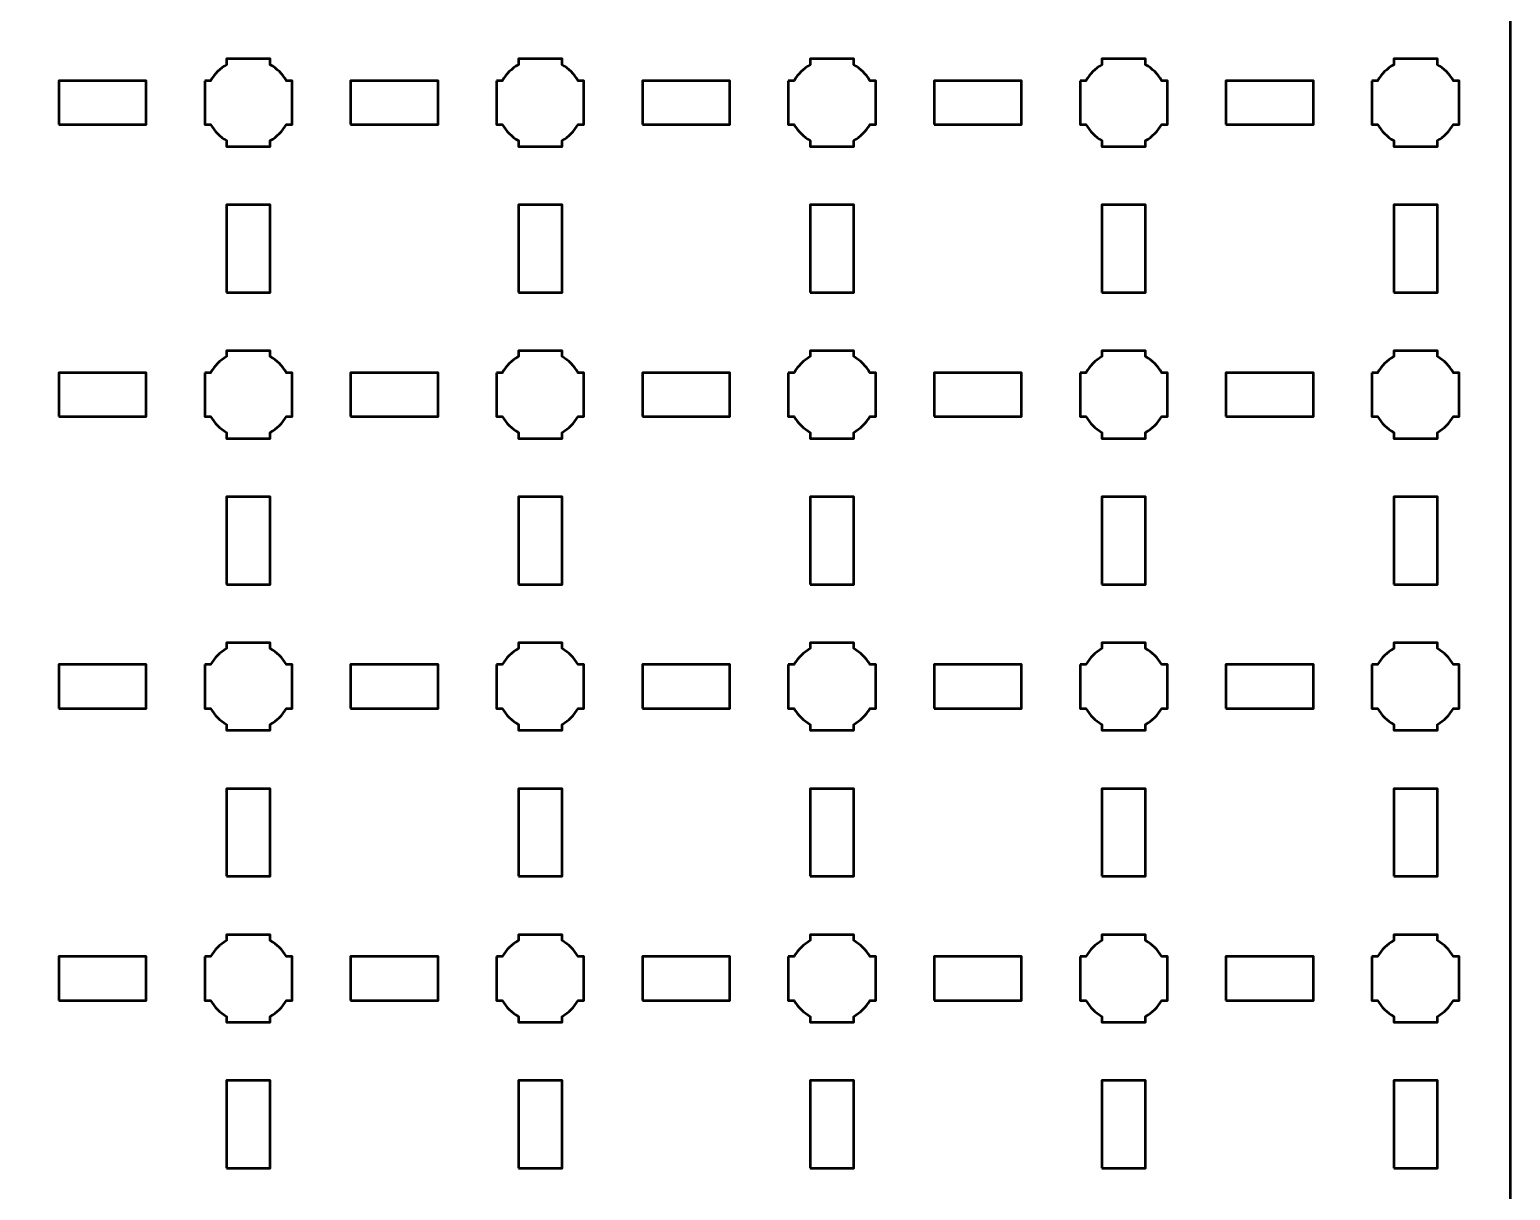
# Model space of a CAD drawing. Header units: centimetres. Extents: x -30.1 to 9.2, y -44.5 to 14.8.
# Drawn here: x -1 to 9.15, y -37.3 to -29.35 of the extents above; entities that cross this region are included whole.
import ezdxf

# ---------------------------------------------------------------- set-up
doc = ezdxf.new("R2010")
doc.units = ezdxf.units.CM
doc.header["$MEASUREMENT"] = 0
doc.layers.add('Layer 1', color=7, linetype='Continuous')

msp = doc.modelspace()

# ---------------------------------------------------------------- linework, layer by layer
at = {"layer": 'Layer 1', "color": 250, "lineweight": 53}
for points in [[(-0.8, -30), (-0.2, -30), (-0.2, -29.7), (-0.8, -29.7), (-0.8, -30)], [(1.2, -30), (1.8, -30), (1.8, -29.7), (1.2, -29.7), (1.2, -30)], [(3.2, -30), (3.8, -30), (3.8, -29.7), (3.2, -29.7), (3.2, -30)], [(5.2, -30), (5.8, -30), (5.8, -29.7), (5.2, -29.7), (5.2, -30)], [(7.2, -30), (7.8, -30), (7.8, -29.7), (7.2, -29.7), (7.2, -30)], [(0.35, -31.15), (0.65, -31.15), (0.65, -30.55), (0.35, -30.55), (0.35, -31.15)], [(2.35, -31.15), (2.65, -31.15), (2.65, -30.55), (2.35, -30.55), (2.35, -31.15)], [(4.35, -31.15), (4.65, -31.15), (4.65, -30.55), (4.35, -30.55), (4.35, -31.15)], [(6.35, -31.15), (6.65, -31.15), (6.65, -30.55), (6.35, -30.55), (6.35, -31.15)], [(8.35, -31.15), (8.65, -31.15), (8.65, -30.55), (8.35, -30.55), (8.35, -31.15)], [(-0.8, -32), (-0.2, -32), (-0.2, -31.7), (-0.8, -31.7), (-0.8, -32)], [(1.2, -32), (1.8, -32), (1.8, -31.7), (1.2, -31.7), (1.2, -32)], [(3.2, -32), (3.8, -32), (3.8, -31.7), (3.2, -31.7), (3.2, -32)], [(5.2, -32), (5.8, -32), (5.8, -31.7), (5.2, -31.7), (5.2, -32)], [(7.2, -32), (7.8, -32), (7.8, -31.7), (7.2, -31.7), (7.2, -32)], [(0.35, -33.15), (0.65, -33.15), (0.65, -32.55), (0.35, -32.55), (0.35, -33.15)], [(2.35, -33.15), (2.65, -33.15), (2.65, -32.55), (2.35, -32.55), (2.35, -33.15)], [(4.35, -33.15), (4.65, -33.15), (4.65, -32.55), (4.35, -32.55), (4.35, -33.15)], [(6.35, -33.15), (6.65, -33.15), (6.65, -32.55), (6.35, -32.55), (6.35, -33.15)], [(8.35, -33.15), (8.65, -33.15), (8.65, -32.55), (8.35, -32.55), (8.35, -33.15)], [(-0.8, -34), (-0.2, -34), (-0.2, -33.7), (-0.8, -33.7), (-0.8, -34)], [(1.2, -34), (1.8, -34), (1.8, -33.7), (1.2, -33.7), (1.2, -34)], [(3.2, -34), (3.8, -34), (3.8, -33.7), (3.2, -33.7), (3.2, -34)], [(5.2, -34), (5.8, -34), (5.8, -33.7), (5.2, -33.7), (5.2, -34)], [(7.2, -34), (7.8, -34), (7.8, -33.7), (7.2, -33.7), (7.2, -34)], [(0.35, -35.15), (0.65, -35.15), (0.65, -34.55), (0.35, -34.55), (0.35, -35.15)], [(2.35, -35.15), (2.65, -35.15), (2.65, -34.55), (2.35, -34.55), (2.35, -35.15)], [(4.35, -35.15), (4.65, -35.15), (4.65, -34.55), (4.35, -34.55), (4.35, -35.15)], [(6.35, -35.15), (6.65, -35.15), (6.65, -34.55), (6.35, -34.55), (6.35, -35.15)], [(8.35, -35.15), (8.65, -35.15), (8.65, -34.55), (8.35, -34.55), (8.35, -35.15)], [(-0.8, -36), (-0.2, -36), (-0.2, -35.7), (-0.8, -35.7), (-0.8, -36)], [(1.2, -36), (1.8, -36), (1.8, -35.7), (1.2, -35.7), (1.2, -36)], [(3.2, -36), (3.8, -36), (3.8, -35.7), (3.2, -35.7), (3.2, -36)], [(5.2, -36), (5.8, -36), (5.8, -35.7), (5.2, -35.7), (5.2, -36)], [(7.2, -36), (7.8, -36), (7.8, -35.7), (7.2, -35.7), (7.2, -36)], [(0.35, -37.15), (0.65, -37.15), (0.65, -36.55), (0.35, -36.55), (0.35, -37.15)], [(2.35, -37.15), (2.65, -37.15), (2.65, -36.55), (2.35, -36.55), (2.35, -37.15)], [(4.35, -37.15), (4.65, -37.15), (4.65, -36.55), (4.35, -36.55), (4.35, -37.15)], [(6.35, -37.15), (6.65, -37.15), (6.65, -36.55), (6.35, -36.55), (6.35, -37.15)], [(8.35, -37.15), (8.65, -37.15), (8.65, -36.55), (8.35, -36.55), (8.35, -37.15)]]:
    msp.add_lwpolyline(points, close=True, dxfattribs=at)
msp.add_open_spline([(-30.15, -44), (-30.15, -44), (-30.15, 14.3), (-30.15, 14.3), (-30.15, 14.3), (-30.15, 14.57609), (-29.92609, 14.8), (-29.65, 14.8), (-29.65, 14.8), (-29.65, 14.8), (8.65, 14.8), (8.65, 14.8), (8.65, 14.8), (8.92609, 14.8), (9.15, 14.57609), (9.15, 14.3), (9.15, 14.3), (9.15, 14.3), (9.15, -44), (9.15, -44), (9.15, -44), (9.15, -44.27609), (8.92609, -44.5), (8.65, -44.5), (8.65, -44.5), (8.65, -44.5), (-29.65, -44.5), (-29.65, -44.5), (-29.65, -44.5), (-29.92609, -44.5), (-30.15, -44.27609), (-30.15, -44)], degree=3, knots=[0, 0, 0, 0, 0.125, 0.125, 0.125, 0.125, 0.25, 0.25, 0.25, 0.25, 0.375, 0.375, 0.375, 0.375, 0.5, 0.5, 0.5, 0.5, 0.625, 0.625, 0.625, 0.625, 0.75, 0.75, 0.75, 0.75, 0.875, 0.875, 0.875, 0.875, 1, 1, 1, 1], dxfattribs=at)
at = {"layer": 'Layer 1', "lineweight": 53}
for points in [[(0.2, -29.7), (0.2, -29.7), (0.24015, -29.7), (0.24015, -29.7), (0.24015, -29.7), (0.2665, -29.65447), (0.30447, -29.6165), (0.35, -29.59015), (0.35, -29.59015), (0.35, -29.59015), (0.35, -29.55), (0.35, -29.55), (0.35, -29.55), (0.35, -29.55), (0.5, -29.55), (0.5, -29.55), (0.5, -29.55), (0.5, -29.55), (0.65, -29.55), (0.65, -29.55), (0.65, -29.55), (0.65, -29.55), (0.65, -29.59015), (0.65, -29.59015), (0.65, -29.59015), (0.69553, -29.6165), (0.7335, -29.65447), (0.75985, -29.7), (0.75985, -29.7), (0.75985, -29.7), (0.8, -29.7), (0.8, -29.7), (0.8, -29.7), (0.8, -29.7), (0.8, -29.85), (0.8, -29.85), (0.8, -29.85), (0.8, -29.85), (0.8, -30), (0.8, -30), (0.8, -30), (0.8, -30), (0.75985, -30), (0.75985, -30), (0.75985, -30), (0.7335, -30.04553), (0.69553, -30.0835), (0.65, -30.10985), (0.65, -30.10985), (0.65, -30.10985), (0.65, -30.15), (0.65, -30.15), (0.65, -30.15), (0.65, -30.15), (0.5, -30.15), (0.5, -30.15), (0.5, -30.15), (0.5, -30.15), (0.35, -30.15), (0.35, -30.15), (0.35, -30.15), (0.35, -30.15), (0.35, -30.10985), (0.35, -30.10985), (0.35, -30.10985), (0.30447, -30.0835), (0.2665, -30.04553), (0.24015, -30), (0.24015, -30), (0.24015, -30), (0.2, -30), (0.2, -30), (0.2, -30), (0.2, -30), (0.2, -29.85), (0.2, -29.85), (0.2, -29.85), (0.2, -29.85), (0.2, -29.7), (0.2, -29.7)], [(2.2, -29.7), (2.2, -29.7), (2.24015, -29.7), (2.24015, -29.7), (2.24015, -29.7), (2.2665, -29.65447), (2.30447, -29.6165), (2.35, -29.59015), (2.35, -29.59015), (2.35, -29.59015), (2.35, -29.55), (2.35, -29.55), (2.35, -29.55), (2.35, -29.55), (2.5, -29.55), (2.5, -29.55), (2.5, -29.55), (2.5, -29.55), (2.65, -29.55), (2.65, -29.55), (2.65, -29.55), (2.65, -29.55), (2.65, -29.59015), (2.65, -29.59015), (2.65, -29.59015), (2.69553, -29.6165), (2.7335, -29.65447), (2.75985, -29.7), (2.75985, -29.7), (2.75985, -29.7), (2.8, -29.7), (2.8, -29.7), (2.8, -29.7), (2.8, -29.7), (2.8, -29.85), (2.8, -29.85), (2.8, -29.85), (2.8, -29.85), (2.8, -30), (2.8, -30), (2.8, -30), (2.8, -30), (2.75985, -30), (2.75985, -30), (2.75985, -30), (2.7335, -30.04553), (2.69553, -30.0835), (2.65, -30.10985), (2.65, -30.10985), (2.65, -30.10985), (2.65, -30.15), (2.65, -30.15), (2.65, -30.15), (2.65, -30.15), (2.5, -30.15), (2.5, -30.15), (2.5, -30.15), (2.5, -30.15), (2.35, -30.15), (2.35, -30.15), (2.35, -30.15), (2.35, -30.15), (2.35, -30.10985), (2.35, -30.10985), (2.35, -30.10985), (2.30447, -30.0835), (2.2665, -30.04553), (2.24015, -30), (2.24015, -30), (2.24015, -30), (2.2, -30), (2.2, -30), (2.2, -30), (2.2, -30), (2.2, -29.85), (2.2, -29.85), (2.2, -29.85), (2.2, -29.85), (2.2, -29.7), (2.2, -29.7)], [(4.2, -29.7), (4.2, -29.7), (4.24015, -29.7), (4.24015, -29.7), (4.24015, -29.7), (4.2665, -29.65447), (4.30447, -29.6165), (4.35, -29.59015), (4.35, -29.59015), (4.35, -29.59015), (4.35, -29.55), (4.35, -29.55), (4.35, -29.55), (4.35, -29.55), (4.5, -29.55), (4.5, -29.55), (4.5, -29.55), (4.5, -29.55), (4.65, -29.55), (4.65, -29.55), (4.65, -29.55), (4.65, -29.55), (4.65, -29.59015), (4.65, -29.59015), (4.65, -29.59015), (4.69553, -29.6165), (4.7335, -29.65447), (4.75985, -29.7), (4.75985, -29.7), (4.75985, -29.7), (4.8, -29.7), (4.8, -29.7), (4.8, -29.7), (4.8, -29.7), (4.8, -29.85), (4.8, -29.85), (4.8, -29.85), (4.8, -29.85), (4.8, -30), (4.8, -30), (4.8, -30), (4.8, -30), (4.75985, -30), (4.75985, -30), (4.75985, -30), (4.7335, -30.04553), (4.69553, -30.0835), (4.65, -30.10985), (4.65, -30.10985), (4.65, -30.10985), (4.65, -30.15), (4.65, -30.15), (4.65, -30.15), (4.65, -30.15), (4.5, -30.15), (4.5, -30.15), (4.5, -30.15), (4.5, -30.15), (4.35, -30.15), (4.35, -30.15), (4.35, -30.15), (4.35, -30.15), (4.35, -30.10985), (4.35, -30.10985), (4.35, -30.10985), (4.30447, -30.0835), (4.2665, -30.04553), (4.24015, -30), (4.24015, -30), (4.24015, -30), (4.2, -30), (4.2, -30), (4.2, -30), (4.2, -30), (4.2, -29.85), (4.2, -29.85), (4.2, -29.85), (4.2, -29.85), (4.2, -29.7), (4.2, -29.7)], [(6.2, -29.7), (6.2, -29.7), (6.24015, -29.7), (6.24015, -29.7), (6.24015, -29.7), (6.2665, -29.65447), (6.30447, -29.6165), (6.35, -29.59015), (6.35, -29.59015), (6.35, -29.59015), (6.35, -29.55), (6.35, -29.55), (6.35, -29.55), (6.35, -29.55), (6.5, -29.55), (6.5, -29.55), (6.5, -29.55), (6.5, -29.55), (6.65, -29.55), (6.65, -29.55), (6.65, -29.55), (6.65, -29.55), (6.65, -29.59015), (6.65, -29.59015), (6.65, -29.59015), (6.69553, -29.6165), (6.7335, -29.65447), (6.75985, -29.7), (6.75985, -29.7), (6.75985, -29.7), (6.8, -29.7), (6.8, -29.7), (6.8, -29.7), (6.8, -29.7), (6.8, -29.85), (6.8, -29.85), (6.8, -29.85), (6.8, -29.85), (6.8, -30), (6.8, -30), (6.8, -30), (6.8, -30), (6.75985, -30), (6.75985, -30), (6.75985, -30), (6.7335, -30.04553), (6.69553, -30.0835), (6.65, -30.10985), (6.65, -30.10985), (6.65, -30.10985), (6.65, -30.15), (6.65, -30.15), (6.65, -30.15), (6.65, -30.15), (6.5, -30.15), (6.5, -30.15), (6.5, -30.15), (6.5, -30.15), (6.35, -30.15), (6.35, -30.15), (6.35, -30.15), (6.35, -30.15), (6.35, -30.10985), (6.35, -30.10985), (6.35, -30.10985), (6.30447, -30.0835), (6.2665, -30.04553), (6.24015, -30), (6.24015, -30), (6.24015, -30), (6.2, -30), (6.2, -30), (6.2, -30), (6.2, -30), (6.2, -29.85), (6.2, -29.85), (6.2, -29.85), (6.2, -29.85), (6.2, -29.7), (6.2, -29.7)], [(8.2, -29.7), (8.2, -29.7), (8.24015, -29.7), (8.24015, -29.7), (8.24015, -29.7), (8.2665, -29.65447), (8.30447, -29.6165), (8.35, -29.59015), (8.35, -29.59015), (8.35, -29.59015), (8.35, -29.55), (8.35, -29.55), (8.35, -29.55), (8.35, -29.55), (8.5, -29.55), (8.5, -29.55), (8.5, -29.55), (8.5, -29.55), (8.65, -29.55), (8.65, -29.55), (8.65, -29.55), (8.65, -29.55), (8.65, -29.59015), (8.65, -29.59015), (8.65, -29.59015), (8.69553, -29.6165), (8.7335, -29.65447), (8.75985, -29.7), (8.75985, -29.7), (8.75985, -29.7), (8.8, -29.7), (8.8, -29.7), (8.8, -29.7), (8.8, -29.7), (8.8, -29.85), (8.8, -29.85), (8.8, -29.85), (8.8, -29.85), (8.8, -30), (8.8, -30), (8.8, -30), (8.8, -30), (8.75985, -30), (8.75985, -30), (8.75985, -30), (8.7335, -30.04553), (8.69553, -30.0835), (8.65, -30.10985), (8.65, -30.10985), (8.65, -30.10985), (8.65, -30.15), (8.65, -30.15), (8.65, -30.15), (8.65, -30.15), (8.5, -30.15), (8.5, -30.15), (8.5, -30.15), (8.5, -30.15), (8.35, -30.15), (8.35, -30.15), (8.35, -30.15), (8.35, -30.15), (8.35, -30.10985), (8.35, -30.10985), (8.35, -30.10985), (8.30447, -30.0835), (8.2665, -30.04553), (8.24015, -30), (8.24015, -30), (8.24015, -30), (8.2, -30), (8.2, -30), (8.2, -30), (8.2, -30), (8.2, -29.85), (8.2, -29.85), (8.2, -29.85), (8.2, -29.85), (8.2, -29.7), (8.2, -29.7)], [(0.2, -31.7), (0.2, -31.7), (0.24015, -31.7), (0.24015, -31.7), (0.24015, -31.7), (0.2665, -31.65447), (0.30447, -31.6165), (0.35, -31.59015), (0.35, -31.59015), (0.35, -31.59015), (0.35, -31.55), (0.35, -31.55), (0.35, -31.55), (0.35, -31.55), (0.5, -31.55), (0.5, -31.55), (0.5, -31.55), (0.5, -31.55), (0.65, -31.55), (0.65, -31.55), (0.65, -31.55), (0.65, -31.55), (0.65, -31.59015), (0.65, -31.59015), (0.65, -31.59015), (0.69553, -31.6165), (0.7335, -31.65447), (0.75985, -31.7), (0.75985, -31.7), (0.75985, -31.7), (0.8, -31.7), (0.8, -31.7), (0.8, -31.7), (0.8, -31.7), (0.8, -31.85), (0.8, -31.85), (0.8, -31.85), (0.8, -31.85), (0.8, -32), (0.8, -32), (0.8, -32), (0.8, -32), (0.75985, -32), (0.75985, -32), (0.75985, -32), (0.7335, -32.04553), (0.69553, -32.0835), (0.65, -32.10985), (0.65, -32.10985), (0.65, -32.10985), (0.65, -32.15), (0.65, -32.15), (0.65, -32.15), (0.65, -32.15), (0.5, -32.15), (0.5, -32.15), (0.5, -32.15), (0.5, -32.15), (0.35, -32.15), (0.35, -32.15), (0.35, -32.15), (0.35, -32.15), (0.35, -32.10985), (0.35, -32.10985), (0.35, -32.10985), (0.30447, -32.0835), (0.2665, -32.04553), (0.24015, -32), (0.24015, -32), (0.24015, -32), (0.2, -32), (0.2, -32), (0.2, -32), (0.2, -32), (0.2, -31.85), (0.2, -31.85), (0.2, -31.85), (0.2, -31.85), (0.2, -31.7), (0.2, -31.7)], [(2.2, -31.7), (2.2, -31.7), (2.24015, -31.7), (2.24015, -31.7), (2.24015, -31.7), (2.2665, -31.65447), (2.30447, -31.6165), (2.35, -31.59015), (2.35, -31.59015), (2.35, -31.59015), (2.35, -31.55), (2.35, -31.55), (2.35, -31.55), (2.35, -31.55), (2.5, -31.55), (2.5, -31.55), (2.5, -31.55), (2.5, -31.55), (2.65, -31.55), (2.65, -31.55), (2.65, -31.55), (2.65, -31.55), (2.65, -31.59015), (2.65, -31.59015), (2.65, -31.59015), (2.69553, -31.6165), (2.7335, -31.65447), (2.75985, -31.7), (2.75985, -31.7), (2.75985, -31.7), (2.8, -31.7), (2.8, -31.7), (2.8, -31.7), (2.8, -31.7), (2.8, -31.85), (2.8, -31.85), (2.8, -31.85), (2.8, -31.85), (2.8, -32), (2.8, -32), (2.8, -32), (2.8, -32), (2.75985, -32), (2.75985, -32), (2.75985, -32), (2.7335, -32.04553), (2.69553, -32.0835), (2.65, -32.10985), (2.65, -32.10985), (2.65, -32.10985), (2.65, -32.15), (2.65, -32.15), (2.65, -32.15), (2.65, -32.15), (2.5, -32.15), (2.5, -32.15), (2.5, -32.15), (2.5, -32.15), (2.35, -32.15), (2.35, -32.15), (2.35, -32.15), (2.35, -32.15), (2.35, -32.10985), (2.35, -32.10985), (2.35, -32.10985), (2.30447, -32.0835), (2.2665, -32.04553), (2.24015, -32), (2.24015, -32), (2.24015, -32), (2.2, -32), (2.2, -32), (2.2, -32), (2.2, -32), (2.2, -31.85), (2.2, -31.85), (2.2, -31.85), (2.2, -31.85), (2.2, -31.7), (2.2, -31.7)], [(4.2, -31.7), (4.2, -31.7), (4.24015, -31.7), (4.24015, -31.7), (4.24015, -31.7), (4.2665, -31.65447), (4.30447, -31.6165), (4.35, -31.59015), (4.35, -31.59015), (4.35, -31.59015), (4.35, -31.55), (4.35, -31.55), (4.35, -31.55), (4.35, -31.55), (4.5, -31.55), (4.5, -31.55), (4.5, -31.55), (4.5, -31.55), (4.65, -31.55), (4.65, -31.55), (4.65, -31.55), (4.65, -31.55), (4.65, -31.59015), (4.65, -31.59015), (4.65, -31.59015), (4.69553, -31.6165), (4.7335, -31.65447), (4.75985, -31.7), (4.75985, -31.7), (4.75985, -31.7), (4.8, -31.7), (4.8, -31.7), (4.8, -31.7), (4.8, -31.7), (4.8, -31.85), (4.8, -31.85), (4.8, -31.85), (4.8, -31.85), (4.8, -32), (4.8, -32), (4.8, -32), (4.8, -32), (4.75985, -32), (4.75985, -32), (4.75985, -32), (4.7335, -32.04553), (4.69553, -32.0835), (4.65, -32.10985), (4.65, -32.10985), (4.65, -32.10985), (4.65, -32.15), (4.65, -32.15), (4.65, -32.15), (4.65, -32.15), (4.5, -32.15), (4.5, -32.15), (4.5, -32.15), (4.5, -32.15), (4.35, -32.15), (4.35, -32.15), (4.35, -32.15), (4.35, -32.15), (4.35, -32.10985), (4.35, -32.10985), (4.35, -32.10985), (4.30447, -32.0835), (4.2665, -32.04553), (4.24015, -32), (4.24015, -32), (4.24015, -32), (4.2, -32), (4.2, -32), (4.2, -32), (4.2, -32), (4.2, -31.85), (4.2, -31.85), (4.2, -31.85), (4.2, -31.85), (4.2, -31.7), (4.2, -31.7)], [(6.2, -31.7), (6.2, -31.7), (6.24015, -31.7), (6.24015, -31.7), (6.24015, -31.7), (6.2665, -31.65447), (6.30447, -31.6165), (6.35, -31.59015), (6.35, -31.59015), (6.35, -31.59015), (6.35, -31.55), (6.35, -31.55), (6.35, -31.55), (6.35, -31.55), (6.5, -31.55), (6.5, -31.55), (6.5, -31.55), (6.5, -31.55), (6.65, -31.55), (6.65, -31.55), (6.65, -31.55), (6.65, -31.55), (6.65, -31.59015), (6.65, -31.59015), (6.65, -31.59015), (6.69553, -31.6165), (6.7335, -31.65447), (6.75985, -31.7), (6.75985, -31.7), (6.75985, -31.7), (6.8, -31.7), (6.8, -31.7), (6.8, -31.7), (6.8, -31.7), (6.8, -31.85), (6.8, -31.85), (6.8, -31.85), (6.8, -31.85), (6.8, -32), (6.8, -32), (6.8, -32), (6.8, -32), (6.75985, -32), (6.75985, -32), (6.75985, -32), (6.7335, -32.04553), (6.69553, -32.0835), (6.65, -32.10985), (6.65, -32.10985), (6.65, -32.10985), (6.65, -32.15), (6.65, -32.15), (6.65, -32.15), (6.65, -32.15), (6.5, -32.15), (6.5, -32.15), (6.5, -32.15), (6.5, -32.15), (6.35, -32.15), (6.35, -32.15), (6.35, -32.15), (6.35, -32.15), (6.35, -32.10985), (6.35, -32.10985), (6.35, -32.10985), (6.30447, -32.0835), (6.2665, -32.04553), (6.24015, -32), (6.24015, -32), (6.24015, -32), (6.2, -32), (6.2, -32), (6.2, -32), (6.2, -32), (6.2, -31.85), (6.2, -31.85), (6.2, -31.85), (6.2, -31.85), (6.2, -31.7), (6.2, -31.7)], [(8.2, -31.7), (8.2, -31.7), (8.24015, -31.7), (8.24015, -31.7), (8.24015, -31.7), (8.2665, -31.65447), (8.30447, -31.6165), (8.35, -31.59015), (8.35, -31.59015), (8.35, -31.59015), (8.35, -31.55), (8.35, -31.55), (8.35, -31.55), (8.35, -31.55), (8.5, -31.55), (8.5, -31.55), (8.5, -31.55), (8.5, -31.55), (8.65, -31.55), (8.65, -31.55), (8.65, -31.55), (8.65, -31.55), (8.65, -31.59015), (8.65, -31.59015), (8.65, -31.59015), (8.69553, -31.6165), (8.7335, -31.65447), (8.75985, -31.7), (8.75985, -31.7), (8.75985, -31.7), (8.8, -31.7), (8.8, -31.7), (8.8, -31.7), (8.8, -31.7), (8.8, -31.85), (8.8, -31.85), (8.8, -31.85), (8.8, -31.85), (8.8, -32), (8.8, -32), (8.8, -32), (8.8, -32), (8.75985, -32), (8.75985, -32), (8.75985, -32), (8.7335, -32.04553), (8.69553, -32.0835), (8.65, -32.10985), (8.65, -32.10985), (8.65, -32.10985), (8.65, -32.15), (8.65, -32.15), (8.65, -32.15), (8.65, -32.15), (8.5, -32.15), (8.5, -32.15), (8.5, -32.15), (8.5, -32.15), (8.35, -32.15), (8.35, -32.15), (8.35, -32.15), (8.35, -32.15), (8.35, -32.10985), (8.35, -32.10985), (8.35, -32.10985), (8.30447, -32.0835), (8.2665, -32.04553), (8.24015, -32), (8.24015, -32), (8.24015, -32), (8.2, -32), (8.2, -32), (8.2, -32), (8.2, -32), (8.2, -31.85), (8.2, -31.85), (8.2, -31.85), (8.2, -31.85), (8.2, -31.7), (8.2, -31.7)], [(0.2, -33.7), (0.2, -33.7), (0.24015, -33.7), (0.24015, -33.7), (0.24015, -33.7), (0.2665, -33.65447), (0.30447, -33.6165), (0.35, -33.59015), (0.35, -33.59015), (0.35, -33.59015), (0.35, -33.55), (0.35, -33.55), (0.35, -33.55), (0.35, -33.55), (0.5, -33.55), (0.5, -33.55), (0.5, -33.55), (0.5, -33.55), (0.65, -33.55), (0.65, -33.55), (0.65, -33.55), (0.65, -33.55), (0.65, -33.59015), (0.65, -33.59015), (0.65, -33.59015), (0.69553, -33.6165), (0.7335, -33.65447), (0.75985, -33.7), (0.75985, -33.7), (0.75985, -33.7), (0.8, -33.7), (0.8, -33.7), (0.8, -33.7), (0.8, -33.7), (0.8, -33.85), (0.8, -33.85), (0.8, -33.85), (0.8, -33.85), (0.8, -34), (0.8, -34), (0.8, -34), (0.8, -34), (0.75985, -34), (0.75985, -34), (0.75985, -34), (0.7335, -34.04553), (0.69553, -34.0835), (0.65, -34.10985), (0.65, -34.10985), (0.65, -34.10985), (0.65, -34.15), (0.65, -34.15), (0.65, -34.15), (0.65, -34.15), (0.5, -34.15), (0.5, -34.15), (0.5, -34.15), (0.5, -34.15), (0.35, -34.15), (0.35, -34.15), (0.35, -34.15), (0.35, -34.15), (0.35, -34.10985), (0.35, -34.10985), (0.35, -34.10985), (0.30447, -34.0835), (0.2665, -34.04553), (0.24015, -34), (0.24015, -34), (0.24015, -34), (0.2, -34), (0.2, -34), (0.2, -34), (0.2, -34), (0.2, -33.85), (0.2, -33.85), (0.2, -33.85), (0.2, -33.85), (0.2, -33.7), (0.2, -33.7)], [(2.2, -33.7), (2.2, -33.7), (2.24015, -33.7), (2.24015, -33.7), (2.24015, -33.7), (2.2665, -33.65447), (2.30447, -33.6165), (2.35, -33.59015), (2.35, -33.59015), (2.35, -33.59015), (2.35, -33.55), (2.35, -33.55), (2.35, -33.55), (2.35, -33.55), (2.5, -33.55), (2.5, -33.55), (2.5, -33.55), (2.5, -33.55), (2.65, -33.55), (2.65, -33.55), (2.65, -33.55), (2.65, -33.55), (2.65, -33.59015), (2.65, -33.59015), (2.65, -33.59015), (2.69553, -33.6165), (2.7335, -33.65447), (2.75985, -33.7), (2.75985, -33.7), (2.75985, -33.7), (2.8, -33.7), (2.8, -33.7), (2.8, -33.7), (2.8, -33.7), (2.8, -33.85), (2.8, -33.85), (2.8, -33.85), (2.8, -33.85), (2.8, -34), (2.8, -34), (2.8, -34), (2.8, -34), (2.75985, -34), (2.75985, -34), (2.75985, -34), (2.7335, -34.04553), (2.69553, -34.0835), (2.65, -34.10985), (2.65, -34.10985), (2.65, -34.10985), (2.65, -34.15), (2.65, -34.15), (2.65, -34.15), (2.65, -34.15), (2.5, -34.15), (2.5, -34.15), (2.5, -34.15), (2.5, -34.15), (2.35, -34.15), (2.35, -34.15), (2.35, -34.15), (2.35, -34.15), (2.35, -34.10985), (2.35, -34.10985), (2.35, -34.10985), (2.30447, -34.0835), (2.2665, -34.04553), (2.24015, -34), (2.24015, -34), (2.24015, -34), (2.2, -34), (2.2, -34), (2.2, -34), (2.2, -34), (2.2, -33.85), (2.2, -33.85), (2.2, -33.85), (2.2, -33.85), (2.2, -33.7), (2.2, -33.7)], [(4.2, -33.7), (4.2, -33.7), (4.24015, -33.7), (4.24015, -33.7), (4.24015, -33.7), (4.2665, -33.65447), (4.30447, -33.6165), (4.35, -33.59015), (4.35, -33.59015), (4.35, -33.59015), (4.35, -33.55), (4.35, -33.55), (4.35, -33.55), (4.35, -33.55), (4.5, -33.55), (4.5, -33.55), (4.5, -33.55), (4.5, -33.55), (4.65, -33.55), (4.65, -33.55), (4.65, -33.55), (4.65, -33.55), (4.65, -33.59015), (4.65, -33.59015), (4.65, -33.59015), (4.69553, -33.6165), (4.7335, -33.65447), (4.75985, -33.7), (4.75985, -33.7), (4.75985, -33.7), (4.8, -33.7), (4.8, -33.7), (4.8, -33.7), (4.8, -33.7), (4.8, -33.85), (4.8, -33.85), (4.8, -33.85), (4.8, -33.85), (4.8, -34), (4.8, -34), (4.8, -34), (4.8, -34), (4.75985, -34), (4.75985, -34), (4.75985, -34), (4.7335, -34.04553), (4.69553, -34.0835), (4.65, -34.10985), (4.65, -34.10985), (4.65, -34.10985), (4.65, -34.15), (4.65, -34.15), (4.65, -34.15), (4.65, -34.15), (4.5, -34.15), (4.5, -34.15), (4.5, -34.15), (4.5, -34.15), (4.35, -34.15), (4.35, -34.15), (4.35, -34.15), (4.35, -34.15), (4.35, -34.10985), (4.35, -34.10985), (4.35, -34.10985), (4.30447, -34.0835), (4.2665, -34.04553), (4.24015, -34), (4.24015, -34), (4.24015, -34), (4.2, -34), (4.2, -34), (4.2, -34), (4.2, -34), (4.2, -33.85), (4.2, -33.85), (4.2, -33.85), (4.2, -33.85), (4.2, -33.7), (4.2, -33.7)], [(6.2, -33.7), (6.2, -33.7), (6.24015, -33.7), (6.24015, -33.7), (6.24015, -33.7), (6.2665, -33.65447), (6.30447, -33.6165), (6.35, -33.59015), (6.35, -33.59015), (6.35, -33.59015), (6.35, -33.55), (6.35, -33.55), (6.35, -33.55), (6.35, -33.55), (6.5, -33.55), (6.5, -33.55), (6.5, -33.55), (6.5, -33.55), (6.65, -33.55), (6.65, -33.55), (6.65, -33.55), (6.65, -33.55), (6.65, -33.59015), (6.65, -33.59015), (6.65, -33.59015), (6.69553, -33.6165), (6.7335, -33.65447), (6.75985, -33.7), (6.75985, -33.7), (6.75985, -33.7), (6.8, -33.7), (6.8, -33.7), (6.8, -33.7), (6.8, -33.7), (6.8, -33.85), (6.8, -33.85), (6.8, -33.85), (6.8, -33.85), (6.8, -34), (6.8, -34), (6.8, -34), (6.8, -34), (6.75985, -34), (6.75985, -34), (6.75985, -34), (6.7335, -34.04553), (6.69553, -34.0835), (6.65, -34.10985), (6.65, -34.10985), (6.65, -34.10985), (6.65, -34.15), (6.65, -34.15), (6.65, -34.15), (6.65, -34.15), (6.5, -34.15), (6.5, -34.15), (6.5, -34.15), (6.5, -34.15), (6.35, -34.15), (6.35, -34.15), (6.35, -34.15), (6.35, -34.15), (6.35, -34.10985), (6.35, -34.10985), (6.35, -34.10985), (6.30447, -34.0835), (6.2665, -34.04553), (6.24015, -34), (6.24015, -34), (6.24015, -34), (6.2, -34), (6.2, -34), (6.2, -34), (6.2, -34), (6.2, -33.85), (6.2, -33.85), (6.2, -33.85), (6.2, -33.85), (6.2, -33.7), (6.2, -33.7)], [(8.2, -33.7), (8.2, -33.7), (8.24015, -33.7), (8.24015, -33.7), (8.24015, -33.7), (8.2665, -33.65447), (8.30447, -33.6165), (8.35, -33.59015), (8.35, -33.59015), (8.35, -33.59015), (8.35, -33.55), (8.35, -33.55), (8.35, -33.55), (8.35, -33.55), (8.5, -33.55), (8.5, -33.55), (8.5, -33.55), (8.5, -33.55), (8.65, -33.55), (8.65, -33.55), (8.65, -33.55), (8.65, -33.55), (8.65, -33.59015), (8.65, -33.59015), (8.65, -33.59015), (8.69553, -33.6165), (8.7335, -33.65447), (8.75985, -33.7), (8.75985, -33.7), (8.75985, -33.7), (8.8, -33.7), (8.8, -33.7), (8.8, -33.7), (8.8, -33.7), (8.8, -33.85), (8.8, -33.85), (8.8, -33.85), (8.8, -33.85), (8.8, -34), (8.8, -34), (8.8, -34), (8.8, -34), (8.75985, -34), (8.75985, -34), (8.75985, -34), (8.7335, -34.04553), (8.69553, -34.0835), (8.65, -34.10985), (8.65, -34.10985), (8.65, -34.10985), (8.65, -34.15), (8.65, -34.15), (8.65, -34.15), (8.65, -34.15), (8.5, -34.15), (8.5, -34.15), (8.5, -34.15), (8.5, -34.15), (8.35, -34.15), (8.35, -34.15), (8.35, -34.15), (8.35, -34.15), (8.35, -34.10985), (8.35, -34.10985), (8.35, -34.10985), (8.30447, -34.0835), (8.2665, -34.04553), (8.24015, -34), (8.24015, -34), (8.24015, -34), (8.2, -34), (8.2, -34), (8.2, -34), (8.2, -34), (8.2, -33.85), (8.2, -33.85), (8.2, -33.85), (8.2, -33.85), (8.2, -33.7), (8.2, -33.7)], [(0.2, -35.7), (0.2, -35.7), (0.24015, -35.7), (0.24015, -35.7), (0.24015, -35.7), (0.2665, -35.65447), (0.30447, -35.6165), (0.35, -35.59015), (0.35, -35.59015), (0.35, -35.59015), (0.35, -35.55), (0.35, -35.55), (0.35, -35.55), (0.35, -35.55), (0.5, -35.55), (0.5, -35.55), (0.5, -35.55), (0.5, -35.55), (0.65, -35.55), (0.65, -35.55), (0.65, -35.55), (0.65, -35.55), (0.65, -35.59015), (0.65, -35.59015), (0.65, -35.59015), (0.69553, -35.6165), (0.7335, -35.65447), (0.75985, -35.7), (0.75985, -35.7), (0.75985, -35.7), (0.8, -35.7), (0.8, -35.7), (0.8, -35.7), (0.8, -35.7), (0.8, -35.85), (0.8, -35.85), (0.8, -35.85), (0.8, -35.85), (0.8, -36), (0.8, -36), (0.8, -36), (0.8, -36), (0.75985, -36), (0.75985, -36), (0.75985, -36), (0.7335, -36.04553), (0.69553, -36.0835), (0.65, -36.10985), (0.65, -36.10985), (0.65, -36.10985), (0.65, -36.15), (0.65, -36.15), (0.65, -36.15), (0.65, -36.15), (0.5, -36.15), (0.5, -36.15), (0.5, -36.15), (0.5, -36.15), (0.35, -36.15), (0.35, -36.15), (0.35, -36.15), (0.35, -36.15), (0.35, -36.10985), (0.35, -36.10985), (0.35, -36.10985), (0.30447, -36.0835), (0.2665, -36.04553), (0.24015, -36), (0.24015, -36), (0.24015, -36), (0.2, -36), (0.2, -36), (0.2, -36), (0.2, -36), (0.2, -35.85), (0.2, -35.85), (0.2, -35.85), (0.2, -35.85), (0.2, -35.7), (0.2, -35.7)], [(2.2, -35.7), (2.2, -35.7), (2.24015, -35.7), (2.24015, -35.7), (2.24015, -35.7), (2.2665, -35.65447), (2.30447, -35.6165), (2.35, -35.59015), (2.35, -35.59015), (2.35, -35.59015), (2.35, -35.55), (2.35, -35.55), (2.35, -35.55), (2.35, -35.55), (2.5, -35.55), (2.5, -35.55), (2.5, -35.55), (2.5, -35.55), (2.65, -35.55), (2.65, -35.55), (2.65, -35.55), (2.65, -35.55), (2.65, -35.59015), (2.65, -35.59015), (2.65, -35.59015), (2.69553, -35.6165), (2.7335, -35.65447), (2.75985, -35.7), (2.75985, -35.7), (2.75985, -35.7), (2.8, -35.7), (2.8, -35.7), (2.8, -35.7), (2.8, -35.7), (2.8, -35.85), (2.8, -35.85), (2.8, -35.85), (2.8, -35.85), (2.8, -36), (2.8, -36), (2.8, -36), (2.8, -36), (2.75985, -36), (2.75985, -36), (2.75985, -36), (2.7335, -36.04553), (2.69553, -36.0835), (2.65, -36.10985), (2.65, -36.10985), (2.65, -36.10985), (2.65, -36.15), (2.65, -36.15), (2.65, -36.15), (2.65, -36.15), (2.5, -36.15), (2.5, -36.15), (2.5, -36.15), (2.5, -36.15), (2.35, -36.15), (2.35, -36.15), (2.35, -36.15), (2.35, -36.15), (2.35, -36.10985), (2.35, -36.10985), (2.35, -36.10985), (2.30447, -36.0835), (2.2665, -36.04553), (2.24015, -36), (2.24015, -36), (2.24015, -36), (2.2, -36), (2.2, -36), (2.2, -36), (2.2, -36), (2.2, -35.85), (2.2, -35.85), (2.2, -35.85), (2.2, -35.85), (2.2, -35.7), (2.2, -35.7)], [(4.2, -35.7), (4.2, -35.7), (4.24015, -35.7), (4.24015, -35.7), (4.24015, -35.7), (4.2665, -35.65447), (4.30447, -35.6165), (4.35, -35.59015), (4.35, -35.59015), (4.35, -35.59015), (4.35, -35.55), (4.35, -35.55), (4.35, -35.55), (4.35, -35.55), (4.5, -35.55), (4.5, -35.55), (4.5, -35.55), (4.5, -35.55), (4.65, -35.55), (4.65, -35.55), (4.65, -35.55), (4.65, -35.55), (4.65, -35.59015), (4.65, -35.59015), (4.65, -35.59015), (4.69553, -35.6165), (4.7335, -35.65447), (4.75985, -35.7), (4.75985, -35.7), (4.75985, -35.7), (4.8, -35.7), (4.8, -35.7), (4.8, -35.7), (4.8, -35.7), (4.8, -35.85), (4.8, -35.85), (4.8, -35.85), (4.8, -35.85), (4.8, -36), (4.8, -36), (4.8, -36), (4.8, -36), (4.75985, -36), (4.75985, -36), (4.75985, -36), (4.7335, -36.04553), (4.69553, -36.0835), (4.65, -36.10985), (4.65, -36.10985), (4.65, -36.10985), (4.65, -36.15), (4.65, -36.15), (4.65, -36.15), (4.65, -36.15), (4.5, -36.15), (4.5, -36.15), (4.5, -36.15), (4.5, -36.15), (4.35, -36.15), (4.35, -36.15), (4.35, -36.15), (4.35, -36.15), (4.35, -36.10985), (4.35, -36.10985), (4.35, -36.10985), (4.30447, -36.0835), (4.2665, -36.04553), (4.24015, -36), (4.24015, -36), (4.24015, -36), (4.2, -36), (4.2, -36), (4.2, -36), (4.2, -36), (4.2, -35.85), (4.2, -35.85), (4.2, -35.85), (4.2, -35.85), (4.2, -35.7), (4.2, -35.7)], [(6.2, -35.7), (6.2, -35.7), (6.24015, -35.7), (6.24015, -35.7), (6.24015, -35.7), (6.2665, -35.65447), (6.30447, -35.6165), (6.35, -35.59015), (6.35, -35.59015), (6.35, -35.59015), (6.35, -35.55), (6.35, -35.55), (6.35, -35.55), (6.35, -35.55), (6.5, -35.55), (6.5, -35.55), (6.5, -35.55), (6.5, -35.55), (6.65, -35.55), (6.65, -35.55), (6.65, -35.55), (6.65, -35.55), (6.65, -35.59015), (6.65, -35.59015), (6.65, -35.59015), (6.69553, -35.6165), (6.7335, -35.65447), (6.75985, -35.7), (6.75985, -35.7), (6.75985, -35.7), (6.8, -35.7), (6.8, -35.7), (6.8, -35.7), (6.8, -35.7), (6.8, -35.85), (6.8, -35.85), (6.8, -35.85), (6.8, -35.85), (6.8, -36), (6.8, -36), (6.8, -36), (6.8, -36), (6.75985, -36), (6.75985, -36), (6.75985, -36), (6.7335, -36.04553), (6.69553, -36.0835), (6.65, -36.10985), (6.65, -36.10985), (6.65, -36.10985), (6.65, -36.15), (6.65, -36.15), (6.65, -36.15), (6.65, -36.15), (6.5, -36.15), (6.5, -36.15), (6.5, -36.15), (6.5, -36.15), (6.35, -36.15), (6.35, -36.15), (6.35, -36.15), (6.35, -36.15), (6.35, -36.10985), (6.35, -36.10985), (6.35, -36.10985), (6.30447, -36.0835), (6.2665, -36.04553), (6.24015, -36), (6.24015, -36), (6.24015, -36), (6.2, -36), (6.2, -36), (6.2, -36), (6.2, -36), (6.2, -35.85), (6.2, -35.85), (6.2, -35.85), (6.2, -35.85), (6.2, -35.7), (6.2, -35.7)], [(8.2, -35.7), (8.2, -35.7), (8.24015, -35.7), (8.24015, -35.7), (8.24015, -35.7), (8.2665, -35.65447), (8.30447, -35.6165), (8.35, -35.59015), (8.35, -35.59015), (8.35, -35.59015), (8.35, -35.55), (8.35, -35.55), (8.35, -35.55), (8.35, -35.55), (8.5, -35.55), (8.5, -35.55), (8.5, -35.55), (8.5, -35.55), (8.65, -35.55), (8.65, -35.55), (8.65, -35.55), (8.65, -35.55), (8.65, -35.59015), (8.65, -35.59015), (8.65, -35.59015), (8.69553, -35.6165), (8.7335, -35.65447), (8.75985, -35.7), (8.75985, -35.7), (8.75985, -35.7), (8.8, -35.7), (8.8, -35.7), (8.8, -35.7), (8.8, -35.7), (8.8, -35.85), (8.8, -35.85), (8.8, -35.85), (8.8, -35.85), (8.8, -36), (8.8, -36), (8.8, -36), (8.8, -36), (8.75985, -36), (8.75985, -36), (8.75985, -36), (8.7335, -36.04553), (8.69553, -36.0835), (8.65, -36.10985), (8.65, -36.10985), (8.65, -36.10985), (8.65, -36.15), (8.65, -36.15), (8.65, -36.15), (8.65, -36.15), (8.5, -36.15), (8.5, -36.15), (8.5, -36.15), (8.5, -36.15), (8.35, -36.15), (8.35, -36.15), (8.35, -36.15), (8.35, -36.15), (8.35, -36.10985), (8.35, -36.10985), (8.35, -36.10985), (8.30447, -36.0835), (8.2665, -36.04553), (8.24015, -36), (8.24015, -36), (8.24015, -36), (8.2, -36), (8.2, -36), (8.2, -36), (8.2, -36), (8.2, -35.85), (8.2, -35.85), (8.2, -35.85), (8.2, -35.85), (8.2, -35.7), (8.2, -35.7)]]:
    msp.add_open_spline(points, degree=3, knots=[0, 0, 0, 0, 0.05, 0.05, 0.05, 0.05, 0.1, 0.1, 0.1, 0.1, 0.15, 0.15, 0.15, 0.15, 0.2, 0.2, 0.2, 0.2, 0.25, 0.25, 0.25, 0.25, 0.3, 0.3, 0.3, 0.3, 0.35, 0.35, 0.35, 0.35, 0.4, 0.4, 0.4, 0.4, 0.45, 0.45, 0.45, 0.45, 0.5, 0.5, 0.5, 0.5, 0.55, 0.55, 0.55, 0.55, 0.6, 0.6, 0.6, 0.6, 0.65, 0.65, 0.65, 0.65, 0.7, 0.7, 0.7, 0.7, 0.75, 0.75, 0.75, 0.75, 0.8, 0.8, 0.8, 0.8, 0.85, 0.85, 0.85, 0.85, 0.9, 0.9, 0.9, 0.9, 0.95, 0.95, 0.95, 0.95, 1, 1, 1, 1], dxfattribs=at)

doc.saveas('drawing.dxf')
